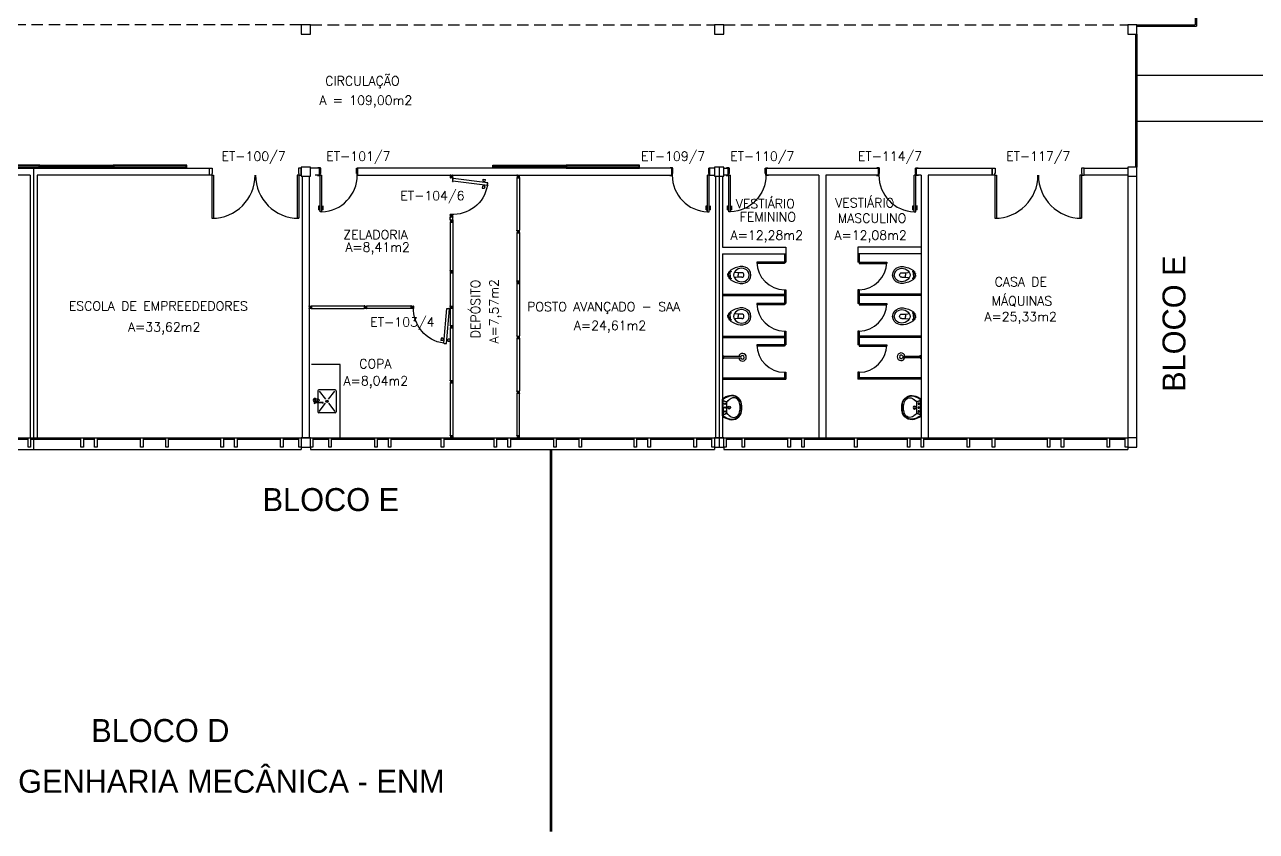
# Model space of a CAD drawing. Header units: centimetres. Extents: x -214 to 72, y 205 to 367.
# Drawn here: x -98.74 to -71.91, y 294.75 to 312.32 of the extents above; entities that cross this region are included whole.
import ezdxf

# ---------------------------------------------------------------- set-up
doc = ezdxf.new("R2010")
doc.units = ezdxf.units.CM
doc.header["$MEASUREMENT"] = 0
doc.linetypes.add('HIDDEN', pattern=[0.375, 0.25, -0.125])
doc.layers.get('0').update_dxf_attribs({"linetype": 'CONTINUOUS'})
for name, color, linetype in [('ALV', 2, 'CONTINUOUS'), ('AREA', 2, 'CONTINUOUS'), ('BANC', 2, 'CONTINUOUS'), ('DIV', 2, 'CONTINUOUS'), ('ENDEREÇO NOVO', 2, 'CONTINUOUS'), ('ESQ', 1, 'CONTINUOUS'), ('ESTRUT', 3, 'CONTINUOUS'), ('MACANETA', 2, 'CONTINUOUS'), ('MARCO', 2, 'CONTINUOUS'), ('PainelFELTRO', 2, 'CONTINUOUS'), ('PEÇAS', 1, 'CONTINUOUS'), ('PISO', 1, 'CONTINUOUS'), ('PORTA', 1, 'CONTINUOUS'), ('PROJ', 1, 'HIDDEN'), ('TEXTO', 2, 'CONTINUOUS'), ('USO', 2, 'CONTINUOUS')]:
    doc.layers.add(name, color=color, linetype=linetype)
doc.styles.add('UNB-100', font='simplex.shx', dxfattribs={"height": 0.2})

# ---------------------------------------------------------------- blocks, each defined once
blk = doc.blocks.new('ESQ9')
at = {"layer": 'ALV'}
blk.add_line((-0.2, 0), (0, 0), dxfattribs=at)
at = {"layer": 'ESQ'}
for p, q in [((0.055, 0), (8.745, 0)), ((0, -0.2), (0, -0.25)), ((0, -0.25), (8.8, -0.25)), ((0.055, -0.025), (0.4, -0.025)), ((0.455, -0.025), (1.4, -0.025)), ((1.455, -0.025), (1.7, -0.025)), ((1.755, -0.025), (2.85, -0.025)), ((2.905, -0.025), (4, -0.025)), ((4.055, -0.025), (4.3, -0.025)), ((4.355, -0.025), (5.3, -0.025)), ((5.355, -0.025), (5.85, -0.025)), ((5.905, -0.025), (7.05, -0.025)), ((7.105, -0.025), (7.35, -0.025)), ((7.405, -0.025), (8.35, -0.025)), ((8.405, -0.025), (8.745, -0.025)), ((8.8, -0.2), (8.8, -0.25))]:
    blk.add_line(p, q, dxfattribs=at)
for points in [[(0, 0), (0.055, 0), (0.055, -0.2), (0, -0.2)], [(0.4, 0), (0.455, 0), (0.455, -0.2), (0.4, -0.2)], [(1.4, 0), (1.455, 0), (1.455, -0.2), (1.4, -0.2)], [(1.7, 0), (1.755, 0), (1.755, -0.2), (1.7, -0.2)], [(2.85, 0), (2.905, 0), (2.905, -0.2), (2.85, -0.2)], [(4, 0), (4.055, 0), (4.055, -0.2), (4, -0.2)], [(4.3, 0), (4.355, 0), (4.355, -0.2), (4.3, -0.2)], [(5.3, 0), (5.355, 0), (5.355, -0.2), (5.3, -0.2)], [(5.85, 0), (5.905, 0), (5.905, -0.2), (5.85, -0.2)], [(7.05, 0), (7.105, 0), (7.105, -0.2), (7.05, -0.2)], [(7.35, 0), (7.405, 0), (7.405, -0.2), (7.35, -0.2)], [(8.35, 0), (8.405, 0), (8.405, -0.2), (8.35, -0.2)], [(8.745, 0), (8.8, 0), (8.8, -0.2), (8.745, -0.2)]]:
    blk.add_lwpolyline(points, close=True, dxfattribs=at)
blk = doc.blocks.new('PTDP')
at = {"color": 2}
for p, q in [((0.055, 1.015), (0.09, 1.015)), ((0.055, 0.075), (0.055, 1.015)), ((0.09, 0.075), (0.09, 1.015)), ((1.91, 0.075), (1.91, 1.015)), ((1.945, 1.015), (1.91, 1.015)), ((1.945, 0.075), (1.945, 1.015)), ((0.05, 0.075), (0, 0.075)), ((0, 0.075), (0, -0.075)), ((0.05, 0.04), (0.05, 0.075)), ((0.06, 0.04), (0.05, 0.04)), ((0.055, 0.075), (0.09, 0.075)), ((0.06, -0.075), (0.06, 0.04)), ((1.945, 0.075), (1.91, 0.075)), ((1.94, -0.075), (1.94, 0.04)), ((1.94, 0.04), (1.95, 0.04)), ((1.95, 0.04), (1.95, 0.075)), ((1.95, 0.075), (2, 0.075)), ((2, 0.075), (2, -0.075)), ((0, -0.075), (0.06, -0.075)), ((2, -0.075), (1.94, -0.075))]:
    blk.add_line(p, q, dxfattribs=at)
at = {"color": 1}
for centre, start, end in [((0.055, 0.075), 0, 90), ((1.945, 0.075), 90, 180)]:
    blk.add_arc(centre, 0.94, start, end, dxfattribs=at)
blk = doc.blocks.new('VASO')
for p, q in [((0.1, 0), (0.1, 0.028)), ((0.1, 0), (0.1, -0.028)), ((0.146, 0.031), (0.113, 0.031)), ((0.114, 0), (0.114, 0.028)), ((0.114, 0), (0.114, -0.028)), ((0.119, 0.031), (0.119, 0.062)), ((0.146, 0.05), (0.119, 0.05)), ((0.146, 0), (0.146, 0.089)), ((0.146, 0), (0.146, -0.089)), ((0.261, 0.056), (0.259, 0.059)), ((0.323, 0.049), (0.261, 0.056)), ((0.401, 0.049), (0.323, 0.049)), ((0.323, 0.049), (0.323, 0)), ((0.323, -0.049), (0.323, 0)), ((0.146, -0.031), (0.113, -0.031)), ((0.119, -0.031), (0.119, -0.062)), ((0.146, -0.05), (0.119, -0.05)), ((0.261, -0.056), (0.259, -0.059)), ((0.323, -0.049), (0.261, -0.056)), ((0.401, -0.049), (0.323, -0.049))]:
    blk.add_line(p, q)
for centre in [(0.164, 0.075), (0.164, -0.075)]:
    blk.add_circle(centre, 0.00682)
for centre, radius, start, end in [((0.107, 0.028), 0.00697, 0.8534, 179.1466), ((0.128, 0.062), 0.00909, 126.1604, 180), ((0.404, -0.315), 0.477, 122.7818, 126.1604), ((0.155, 0.089), 0.00909, 126.3456, 180), ((0.436, -0.294), 0.484, 97.6805, 126.3456), ((0.334, 0), 0.112, 147.3201, 212.6799), ((0.397, -0.04), 0.187, 54.2515, 147.3201), ((0.4, -0.02), 0.208, 36.8888, 100.1214), ((0.401, 0), 0.0486, 0, 90), ((0.401, 0), 0.0486, 270, 0), ((0.413, -0.018), 0.159, 41.3299, 54.2515), ((0.433, 0), 0.132, 318.6701, 41.3299), ((0.427, 0), 0.174, 323.1112, 36.8888), ((0.107, -0.028), 0.00697, 180.8534, 359.1466), ((0.128, -0.062), 0.00909, 180, 233.8396), ((0.404, 0.315), 0.477, 233.8396, 237.2182), ((0.155, -0.089), 0.00909, 180, 233.6544), ((0.436, 0.294), 0.484, 233.6544, 262.3195), ((0.397, 0.04), 0.187, 212.6799, 305.7485), ((0.4, 0.02), 0.208, 259.8786, 323.1112), ((0.413, 0.018), 0.159, 305.7485, 318.6701)]:
    blk.add_arc(centre, radius, start, end)
blk = doc.blocks.new('DOOR-80')
at = {"layer": 'MACANETA'}
for p, q in [((-0.08, -0.755), (-0.08, -0.665)), ((-0.08, -0.665), (-0.075, -0.665)), ((-0.08, -0.755), (-0.053, -0.755)), ((-0.075, -0.755), (-0.075, -0.665)), ((-0.075, -0.735), (-0.053, -0.735)), ((-0.053, -0.728), (-0.05, -0.728)), ((-0.053, -0.763), (-0.053, -0.728)), ((-0.053, -0.763), (-0.05, -0.763)), ((-0.012, -0.728), (-0.015, -0.728)), ((-0.012, -0.763), (-0.015, -0.763)), ((-0.012, -0.763), (-0.012, -0.728)), ((0.01, -0.735), (-0.012, -0.735)), ((0.015, -0.755), (-0.012, -0.755)), ((0.01, -0.755), (0.01, -0.665)), ((0.015, -0.665), (0.01, -0.665)), ((0.015, -0.755), (0.015, -0.665))]:
    blk.add_line(p, q, dxfattribs=at)
at = {"layer": 'PORTA'}
for p, q in [((-0.05, -0.8), (-0.05, 0)), ((-0.015, 0), (-0.05, 0)), ((-0.015, -0.8), (-0.015, 0)), ((-0.05, -0.8), (-0.015, -0.8))]:
    blk.add_line(p, q, dxfattribs=at)
at = {"layer": 'PORTA', "color": 1}
blk.add_arc((-0.02, 0), 0.8, 180, 267.8509, dxfattribs=at)
blk = doc.blocks.new('INOXA1-P')
for p, q in [((0.043, 0.008), (0.043, -0.022)), ((0.062, 0.04), (0.071, 0.04)), ((0.131, 0.048), (0.076, 0.043)), ((0.131, -0.002), (0.076, 0.003)), ((0.12, 0.23), (0.12, 0.047)), ((0.22, 0.25), (0.14, 0.25)), ((0.15, 0.22), (0.287, 0.043)), ((0.5, 0.25), (0.22, 0.25)), ((0.353, 0.043), (0.49, 0.22)), ((0.52, 0.23), (0.52, -0.23)), ((0.22, -0.027), (0.054, -0.027)), ((0.22, -0.037), (0.054, -0.037)), ((0.063, -0.003), (0.063, -0.021)), ((0.12, -0.001), (0.12, -0.027)), ((0.12, -0.037), (0.12, -0.23)), ((0.22, -0.25), (0.14, -0.25)), ((0.15, -0.22), (0.287, -0.043)), ((0.231, -0.027), (0.22, -0.027)), ((0.231, -0.037), (0.22, -0.037)), ((0.5, -0.25), (0.22, -0.25)), ((0.353, -0.043), (0.49, -0.22))]:
    blk.add_line(p, q)
blk.add_lwpolyline([(0.076, 0.003), (0.072, 0.004), (0.069, 0.009), (0.067, 0.015), (0.066, 0.023), (0.067, 0.031), (0.069, 0.037), (0.072, 0.042), (0.076, 0.043)])
blk.add_lwpolyline([(0.131, 0.048), (0.137, 0.046), (0.143, 0.041), (0.147, 0.033), (0.148, 0.023), (0.147, 0.013), (0.143, 0.006), (0.137, 0), (0.131, -0.002), (0.125, 0), (0.119, 0.006), (0.115, 0.013), (0.114, 0.023), (0.115, 0.033), (0.119, 0.041), (0.125, 0.046)], close=True)
for radius in [0.0266, 0.0163]:
    blk.add_circle((0.32, 0), radius)
for centre, radius, start, end in [((0.054, 0.023), 0.0349, 36.1705, 252.2568), ((0.054, 0.023), 0.0189, 62.7367, 235.7375), ((0.073, -0.003), 0.01, 102.8285, 180), ((0.054, 0.023), 0.0349, 285.5373, 323.9987), ((0.14, 0.23), 0.02, 90, 180), ((0.5, 0.23), 0.02, 360, 90), ((0.054, -0.032), 0.0145, 20.161, 339.839), ((0.054, -0.032), 0.005, 90.0037, 269.9963), ((0.14, -0.23), 0.02, 180, 270), ((0.231, -0.032), 0.00738, 222.6559, 137.3441), ((0.231, -0.032), 0.005, 269.9935, 90.0065), ((0.5, -0.23), 0.02, 270, 360)]:
    blk.add_arc(centre, radius, start, end)
blk = doc.blocks.new('LAV')
for p, q in [((0, -0.182), (0, 0.182)), ((0.013, 0), (0.013, 0.175)), ((0.013, 0.155), (0.097, 0.126)), ((0.013, 0.155), (0.092, 0.116)), ((0.013, -0.175), (0.013, 0.155)), ((0.013, 0), (0.013, -0.155)), ((0.092, -0.116), (0.092, 0.116)), ((0.013, -0.155), (0.092, -0.116)), ((0.013, -0.155), (0.097, -0.126))]:
    blk.add_line(p, q)
for centre, radius in [((0.053, 0.084), 0.0137), ((0.053, 0), 0.0137), ((0.145, 0), 0.0315), ((0.145, 0), 0.021), ((0.053, -0.084), 0.0137)]:
    blk.add_circle(centre, radius)
for centre, radius, start, end in [((0.013, 0.182), 0.0126, 122.7859, 180), ((0.286, -0.242), 0.518, 105.1115, 122.7859), ((0.025, 0.175), 0.0126, 121.9899, 180), ((0.286, -0.242), 0.505, 104.7183, 121.9899), ((0.105, 0.116), 0.0126, 131.3277, 180), ((4.534, -4.92), 6.719, 130.5597, 131.3277), ((0.115, 0.132), 0.0137, 126.1653, 188.2711), ((4.072, -5.281), 6.719, 125.5597, 126.1653), ((0.206, 0.054), 0.21, 8.1254, 105.1115), ((0.208, 0.053), 0.2, 7.8851, 104.7183), ((0.245, 0.091), 0.123, 17.587, 130.5597), ((-0.042, 0), 0.424, 0, 17.587), ((-0.042, 0), 0.424, 342.413, 0), ((-0.175, 0), 0.587, 0, 7.8851), ((-0.175, 0), 0.587, 352.1149, 0), ((-0.175, 0), 0.595, 0, 8.1254), ((-0.175, 0), 0.595, 351.8746, 0), ((0.013, -0.182), 0.0126, 180, 237.2141), ((0.286, 0.242), 0.518, 237.2141, 254.8885), ((0.025, -0.175), 0.0126, 180, 238.0101), ((0.286, 0.242), 0.505, 238.0101, 255.2817), ((0.105, -0.116), 0.0126, 180, 228.6723), ((4.534, 4.92), 6.719, 228.6723, 229.4403), ((0.115, -0.132), 0.0137, 171.7289, 233.8347), ((4.072, 5.281), 6.719, 233.8347, 234.4403), ((0.206, -0.054), 0.21, 254.8885, 351.8746), ((0.208, -0.053), 0.2, 255.2817, 352.1149), ((0.245, -0.091), 0.123, 229.4403, 342.413)]:
    blk.add_arc(centre, radius, start, end)
blk = doc.blocks.new('DOOR80')
at = {"layer": 'MACANETA'}
for p, q in [((-0.015, -0.665), (-0.01, -0.665)), ((-0.015, -0.755), (-0.015, -0.665)), ((-0.015, -0.755), (0.012, -0.755)), ((-0.01, -0.755), (-0.01, -0.665)), ((-0.01, -0.735), (0.012, -0.735)), ((0.012, -0.763), (0.012, -0.728)), ((0.012, -0.728), (0.015, -0.728)), ((0.012, -0.763), (0.015, -0.763)), ((0.053, -0.728), (0.05, -0.728)), ((0.053, -0.763), (0.05, -0.763)), ((0.053, -0.763), (0.053, -0.728)), ((0.075, -0.735), (0.053, -0.735)), ((0.08, -0.755), (0.053, -0.755)), ((0.08, -0.665), (0.075, -0.665)), ((0.075, -0.755), (0.075, -0.665)), ((0.08, -0.755), (0.08, -0.665))]:
    blk.add_line(p, q, dxfattribs=at)
at = {"layer": 'PORTA'}
for p, q in [((0.015, -0.8), (0.015, 0)), ((0.015, 0), (0.05, 0)), ((0.05, -0.8), (0.05, 0)), ((0.05, -0.8), (0.015, -0.8))]:
    blk.add_line(p, q, dxfattribs=at)
at = {"layer": 'PORTA', "color": 1}
blk.add_arc((0.02, 0), 0.8, 272.1491, 0, dxfattribs=at)
blk = doc.blocks.new('MTDIV')
for p, q in [((-0.0285, 0.0185), (-0.0285, 0.0285)), ((-0.0185, 0.0285), (-0.0285, 0.0285)), ((-0.0265, 0.0185), (-0.0285, 0.0185)), ((-0.0265, 0.0235), (-0.0265, 0.0265)), ((-0.0265, 0.0265), (-0.0185, 0.0265)), ((-0.0265, 0.0235), (0.0265, 0.0235)), ((-0.0215, 0.0235), (-0.0265, 0.0235)), ((-0.0265, 0.0185), (-0.0265, 0.0215)), ((-0.0265, 0.0215), (-0.0235, 0.0215)), ((-0.0235, 0.0215), (-0.0235, -0.0215)), ((-0.0215, 0.0235), (-0.0215, 0.0215)), ((-0.0215, 0.0215), (0.0215, 0.0215)), ((-0.0215, 0.0195), (0.0195, 0.0195)), ((-0.0215, 0.0195), (-0.0215, -0.0195)), ((-0.0185, 0.0265), (-0.0185, 0.0285)), ((-0.0049, 0), (0.0049, 0)), ((0, -0.0049), (0, 0.0049)), ((0.0195, 0.0095), (0.0115, 0.0095)), ((0.0115, 0.0095), (0.0115, 0.0075)), ((0.0215, 0.0075), (0.0115, 0.0075)), ((0.0135, 0.0075), (0.0135, 0.0055)), ((0.0215, 0.0055), (0.0135, 0.0055)), ((0.0185, 0.0265), (0.0185, 0.0285)), ((0.0185, 0.0285), (0.0285, 0.0285)), ((0.0185, 0.0265), (0.0265, 0.0265)), ((0.0195, 0.0195), (0.0195, 0.0095)), ((0.0215, 0.0235), (0.0215, 0.0075)), ((0.0215, 0.0235), (0.0265, 0.0235)), ((0.0215, 0.0055), (0.0215, -0.0055)), ((0.0235, 0.0215), (0.0235, -0.0215)), ((0.0265, 0.0215), (0.0235, 0.0215)), ((0.0265, 0.0235), (0.0265, 0.0265)), ((0.0265, 0.0185), (0.0265, 0.0215)), ((0.0265, 0.0185), (0.0285, 0.0185)), ((0.0285, 0.0185), (0.0285, 0.0285)), ((-0.0285, -0.0185), (-0.0285, -0.0285)), ((-0.0285, -0.0185), (-0.0265, -0.0185)), ((-0.0185, -0.0285), (-0.0285, -0.0285)), ((-0.0265, -0.0185), (-0.0265, -0.0215)), ((-0.0265, -0.0215), (-0.0235, -0.0215)), ((0.0265, -0.0235), (-0.0265, -0.0235)), ((-0.0265, -0.0235), (-0.0265, -0.0265)), ((-0.0215, -0.0235), (-0.0265, -0.0235)), ((-0.0185, -0.0265), (-0.0265, -0.0265)), ((-0.0215, -0.0195), (0.0195, -0.0195)), ((-0.0215, -0.0215), (0.0215, -0.0215)), ((-0.0215, -0.0215), (-0.0215, -0.0235)), ((-0.0185, -0.0265), (-0.0185, -0.0285)), ((0.0215, -0.0075), (0.0115, -0.0075)), ((0.0115, -0.0075), (0.0115, -0.0095)), ((0.0195, -0.0095), (0.0115, -0.0095)), ((0.0215, -0.0055), (0.0135, -0.0055)), ((0.0135, -0.0055), (0.0135, -0.0075)), ((0.0185, -0.0265), (0.0185, -0.0285)), ((0.0265, -0.0265), (0.0185, -0.0265)), ((0.0185, -0.0285), (0.0285, -0.0285)), ((0.0195, -0.0095), (0.0195, -0.0195)), ((0.0215, -0.0075), (0.0215, -0.0235)), ((0.0215, -0.0235), (0.0265, -0.0235)), ((0.0265, -0.0215), (0.0235, -0.0215)), ((0.0265, -0.0185), (0.0265, -0.0215)), ((0.0285, -0.0185), (0.0265, -0.0185)), ((0.0265, -0.0235), (0.0265, -0.0265)), ((0.0285, -0.0185), (0.0285, -0.0285))]:
    blk.add_line(p, q)
blk = doc.blocks.new('DIV12')
for p, q in [((-0.005, 0), (0.005, 0)), ((0, -0.005), (0, 0.005)), ((0.024, 0.018), (0.028, 0.018)), ((0.024, 0.018), (0.024, 0.016)), ((0.024, 0.016), (0.028, 0.016)), ((0.028, 0.03), (0.043, 0.03)), ((0.028, 0.018), (0.028, 0.03)), ((0.028, -0.017), (0.028, 0.016)), ((0.03, 0.028), (1.169, 0.028)), ((0.03, -0.029), (0.03, 0.028)), ((0.043, 0.03), (0.043, 0.028)), ((0.024, -0.017), (0.028, -0.017)), ((0.024, -0.017), (0.024, -0.019)), ((0.024, -0.019), (0.028, -0.019)), ((0.028, -0.031), (0.028, -0.019)), ((0.028, -0.031), (0.043, -0.031)), ((0.03, -0.029), (1.169, -0.029)), ((0.043, -0.029), (0.043, -0.031))]:
    blk.add_line(p, q)
blk = doc.blocks.new('PLXD')
at = {"color": 1}
for p, q in [((-0.194, 0.727), (-0.233, 0.723)), ((-0.229, 0.673), (-0.233, 0.723)), ((-0.189, 0.677), (-0.229, 0.673)), ((-0.192, 0.712), (-0.194, 0.727)), ((-0.164, 0.714), (-0.192, 0.712)), ((-0.162, 0.694), (-0.19, 0.692)), ((-0.189, 0.677), (-0.19, 0.692)), ((-0.107, 0.719), (-0.079, 0.722)), ((-0.106, 0.7), (-0.077, 0.702)), ((-0.08, 0.737), (-0.041, 0.74)), ((-0.079, 0.722), (-0.08, 0.737)), ((-0.076, 0.687), (-0.077, 0.702)), ((-0.076, 0.687), (-0.036, 0.691)), ((-0.036, 0.691), (-0.041, 0.74))]:
    blk.add_line(p, q, dxfattribs=at)
at = {"color": 2}
for p, q in [((-0.172, 0.786), (-0.161, 0.787)), ((-0.172, 0.786), (-0.171, 0.772)), ((-0.169, 0.772), (-0.171, 0.772)), ((-0.17, 0.784), (-0.114, 0.789)), ((-0.17, 0.784), (-0.103, 0.028)), ((-0.159, 0.792), (-0.161, 0.792)), ((-0.161, 0.792), (-0.161, 0.787)), ((-0.159, 0.792), (-0.159, 0.787)), ((-0.159, 0.787), (-0.126, 0.79)), ((-0.124, 0.795), (-0.126, 0.795)), ((-0.126, 0.795), (-0.126, 0.79)), ((-0.124, 0.795), (-0.124, 0.79)), ((-0.124, 0.79), (-0.112, 0.791)), ((-0.114, 0.789), (-0.046, 0.033)), ((-0.112, 0.791), (-0.11, 0.777)), ((-0.11, 0.777), (-0.112, 0.777)), ((-0.105, 0.026), (-0.106, 0.04)), ((-0.104, 0.04), (-0.106, 0.04)), ((-0.105, 0.026), (-0.093, 0.027)), ((-0.103, 0.028), (-0.046, 0.033)), ((-0.092, 0.022), (-0.093, 0.027)), ((-0.09, 0.022), (-0.092, 0.022)), ((-0.091, 0.027), (-0.058, 0.03)), ((-0.09, 0.022), (-0.091, 0.027)), ((-0.057, 0.025), (-0.058, 0.03)), ((-0.055, 0.025), (-0.057, 0.025)), ((-0.056, 0.03), (-0.044, 0.031)), ((-0.055, 0.025), (-0.056, 0.03)), ((-0.045, 0.045), (-0.047, 0.045)), ((-0.044, 0.031), (-0.045, 0.045)), ((-0.008, 0), (0.006, 0)), ((0, 0.007), (0, -0.006))]:
    blk.add_line(p, q, dxfattribs=at)
at = {"color": 1}
blk.add_arc((-0.064, 0.029), 0.764, 98.125, 182.1419, dxfattribs=at)
blk = doc.blocks.new('CHU')
at = {"linetype": 'Continuous'}
for p, q in [((-0.01, -0.034), (-0.01, -0.415)), ((0.02, -0.034), (0.02, -0.415)), ((-0.023, -0.415), (-0.034, -0.435)), ((-0.034, -0.435), (0.043, -0.435)), ((-0.023, -0.415), (0.032, -0.415)), ((0.032, -0.415), (0.043, -0.435))]:
    blk.add_line(p, q, dxfattribs=at)
for radius, start, end in [(0.0833, 279.9041, 259.1487), (0.0383, 291.9768, 245.8195)]:
    blk.add_arc((0.005, 0.001), radius, start, end, dxfattribs=at)
blk = doc.blocks.new('PainelFELTRO')
at = {"layer": 'PainelFELTRO'}
blk.add_hatch(color=2, dxfattribs=at).paths.add_polyline_path([(0.01, 0.06), (0.01, 0.03), (1.59, 0.03), (1.59, 0.06)])
for p, q in [((1.6, 0.07), (0, 0.07)), ((0, 0.07), (0, 0.02)), ((0, 0.02), (1.6, 0.02)), ((1.6, 0.02), (1.6, 0.07))]:
    blk.add_line(p, q, dxfattribs=at)
at = {"layer": 'PainelFELTRO', "color": 1}
for p, q in [((0, 0), (1.6, 0)), ((0.05, 0.02), (0.05, 0)), ((1.55, 0), (1.55, 0.02))]:
    blk.add_line(p, q, dxfattribs=at)
at = {"layer": 'PainelFELTRO', "color": 2}
for p, q in [((1.59, 0.06), (0.01, 0.06)), ((0.01, 0.06), (0.01, 0.03)), ((0.01, 0.03), (1.59, 0.03)), ((1.59, 0.03), (1.59, 0.06))]:
    blk.add_line(p, q, dxfattribs=at)

msp = doc.modelspace()

# ---------------------------------------------------------------- linework, layer by layer
at = {"layer": 'ALV'}
for p, q in [((-100.683, 309.193), (-94.712, 309.193)), ((-98.613, 309.043), (-100.683, 309.043)), ((-98.613, 309.043), (-98.613, 303.318)), ((-98.538, 303.068), (-98.538, 309.193)), ((-94.712, 309.043), (-98.463, 309.043)), ((-98.463, 309.043), (-98.463, 303.318)), ((-94.712, 309.043), (-94.712, 309.193)), ((-92.313, 309.193), (-92.513, 309.193)), ((-92.313, 309.043), (-92.413, 309.043)), ((-92.313, 309.043), (-92.313, 309.193)), ((-84.643, 309.193), (-91.483, 309.193)), ((-91.483, 309.043), (-91.483, 309.193)), ((-91.483, 309.043), (-84.643, 309.043)), ((-84.643, 309.043), (-84.643, 309.193)), ((-83.713, 309.193), (-83.813, 309.193)), ((-83.813, 309.043), (-83.813, 309.193)), ((-83.813, 309.043), (-83.713, 309.043)), ((-83.513, 309.193), (-83.413, 309.193)), ((-83.413, 309.043), (-83.513, 309.043)), ((-83.413, 309.043), (-83.413, 309.193)), ((-82.583, 309.193), (-80.143, 309.193)), ((-82.583, 309.043), (-82.583, 309.193)), ((-81.438, 309.043), (-82.583, 309.043)), ((-81.438, 309.043), (-81.438, 303.318)), ((-81.288, 309.043), (-81.288, 303.318)), ((-80.143, 309.043), (-81.288, 309.043)), ((-80.143, 309.043), (-80.143, 309.193)), ((-79.313, 309.043), (-79.313, 309.193)), ((-79.313, 309.193), (-77.663, 309.193)), ((-79.213, 309.043), (-79.313, 309.043)), ((-79.213, 309.043), (-79.213, 303.318)), ((-79.063, 309.043), (-79.063, 303.318)), ((-77.663, 309.043), (-79.063, 309.043)), ((-77.663, 309.193), (-77.663, 309.043)), ((-75.663, 309.193), (-74.713, 309.193)), ((-75.663, 309.043), (-75.663, 309.193)), ((-74.713, 309.043), (-75.663, 309.043)), ((-92.691, 309.018), (-92.691, 303.318)), ((-92.541, 309.018), (-92.541, 303.318)), ((-83.688, 309.018), (-83.688, 303.318)), ((-83.538, 309.018), (-83.538, 307.478)), ((-74.713, 309.018), (-74.713, 303.318)), ((-74.513, 303.318), (-74.513, 309.018)), ((-83.538, 307.478), (-82.158, 307.478)), ((-79.213, 307.478), (-80.593, 307.478)), ((-83.538, 307.328), (-82.158, 307.328)), ((-83.538, 307.328), (-83.538, 303.318)), ((-82.788, 307.148), (-82.788, 307.118)), ((-79.213, 307.328), (-80.593, 307.328)), ((-79.963, 307.148), (-79.963, 307.118))]:
    msp.add_line(p, q, dxfattribs=at)
for points in [[(-92.513, 309.218), (-92.713, 309.218), (-92.713, 309.018), (-92.513, 309.018)], [(-83.513, 309.218), (-83.713, 309.218), (-83.713, 309.018), (-83.513, 309.018)], [(-74.513, 309.218), (-74.713, 309.218), (-74.713, 309.018), (-74.513, 309.018)], [(-74.513, 303.318), (-74.713, 303.318), (-74.713, 303.118), (-74.513, 303.118)]]:
    msp.add_lwpolyline(points, close=True, dxfattribs=at)
msp.add_lwpolyline([(-83.613, 309.218), (-83.613, 303.118)], dxfattribs=at)
at = {"layer": 'BANC'}
for p, q in [((-91.863, 304.918), (-92.488, 304.918)), ((-91.863, 303.318), (-91.863, 304.918))]:
    msp.add_line(p, q, dxfattribs=at)
at = {"layer": 'DIV'}
for p, q in [((-73.247, 315.634), (-73.247, 312.318)), ((-73.217, 315.634), (-73.217, 312.288)), ((-74.513, 312.318), (-73.247, 312.318)), ((-74.513, 312.288), (-73.217, 312.288)), ((-74.543, 312.118), (-74.543, 309.218)), ((-74.513, 312.118), (-74.513, 309.218)), ((-89.457, 308.991), (-89.455, 308.991)), ((-89.457, 308.991), (-89.457, 308.986)), ((-89.433, 309.014), (-89.443, 309.014)), ((-89.438, 309.019), (-89.438, 309.009)), ((-89.422, 308.991), (-89.42, 308.991)), ((-89.42, 308.991), (-89.42, 308.986)), ((-89.457, 308.018), (-89.469, 308.018)), ((-89.469, 308.018), (-89.469, 308.003)), ((-89.469, 308.003), (-89.467, 308.003)), ((-89.467, 308.075), (-89.467, 308.127)), ((-89.41, 308.016), (-89.467, 308.016)), ((-89.457, 308.132), (-89.457, 308.127)), ((-89.457, 308.132), (-89.455, 308.132)), ((-89.457, 308.023), (-89.455, 308.023)), ((-89.457, 308.023), (-89.457, 308.018)), ((-89.455, 308.023), (-89.455, 308.018)), ((-89.422, 308.018), (-89.455, 308.018)), ((-89.433, 308.156), (-89.443, 308.156)), ((-89.433, 308.046), (-89.443, 308.046)), ((-89.438, 308.161), (-89.438, 308.151)), ((-89.438, 308.041), (-89.438, 308.051)), ((-89.422, 308.132), (-89.42, 308.132)), ((-89.422, 308.023), (-89.42, 308.023)), ((-89.422, 308.023), (-89.422, 308.018)), ((-89.42, 308.132), (-89.42, 308.127)), ((-89.42, 308.023), (-89.42, 308.018)), ((-89.408, 308.018), (-89.42, 308.018)), ((-89.41, 308.075), (-89.41, 308.127)), ((-89.41, 308.003), (-89.408, 308.003)), ((-89.408, 308.018), (-89.408, 308.003)), ((-82.158, 307.478), (-82.158, 307.148)), ((-80.593, 307.478), (-80.593, 307.148)), ((-82.188, 307.148), (-82.788, 307.148)), ((-82.188, 307.328), (-82.188, 307.148)), ((-82.188, 307.148), (-82.158, 307.148)), ((-82.188, 307.148), (-82.188, 307.118)), ((-80.563, 307.148), (-80.593, 307.148)), ((-80.563, 307.328), (-80.563, 307.148)), ((-80.563, 307.148), (-80.563, 307.118)), ((-80.563, 307.148), (-79.963, 307.148)), ((-82.188, 307.118), (-82.788, 307.118)), ((-80.563, 307.118), (-79.963, 307.118)), ((-83.538, 306.448), (-82.188, 306.448)), ((-83.538, 306.418), (-82.188, 306.418)), ((-82.188, 306.548), (-82.158, 306.548)), ((-82.188, 306.548), (-82.188, 306.248)), ((-82.158, 306.548), (-82.158, 306.248)), ((-80.593, 306.548), (-80.593, 306.248)), ((-80.563, 306.548), (-80.593, 306.548)), ((-80.563, 306.548), (-80.563, 306.248)), ((-79.213, 306.448), (-80.563, 306.448)), ((-79.213, 306.418), (-80.563, 306.418)), ((-91.284, 306.194), (-90.324, 306.194)), ((-90.324, 306.137), (-91.284, 306.137)), ((-82.788, 306.248), (-82.788, 306.218)), ((-82.188, 306.248), (-82.788, 306.248)), ((-82.188, 306.218), (-82.788, 306.218)), ((-82.188, 306.248), (-82.158, 306.248)), ((-82.188, 306.248), (-82.188, 306.218)), ((-80.563, 306.248), (-80.593, 306.248)), ((-80.563, 306.248), (-79.963, 306.248)), ((-80.563, 306.248), (-80.563, 306.218)), ((-80.563, 306.218), (-79.963, 306.218)), ((-79.963, 306.248), (-79.963, 306.218)), ((-83.538, 305.538), (-82.188, 305.538)), ((-82.188, 305.648), (-82.158, 305.648)), ((-82.188, 305.648), (-82.188, 305.348)), ((-82.158, 305.648), (-82.158, 305.348)), ((-80.593, 305.648), (-80.593, 305.348)), ((-80.563, 305.648), (-80.593, 305.648)), ((-80.563, 305.648), (-80.563, 305.348)), ((-79.213, 305.538), (-80.563, 305.538)), ((-83.538, 305.508), (-82.188, 305.508)), ((-82.788, 305.348), (-82.788, 305.318)), ((-82.188, 305.348), (-82.788, 305.348)), ((-82.188, 305.318), (-82.788, 305.318)), ((-82.188, 305.348), (-82.158, 305.348)), ((-82.188, 305.348), (-82.188, 305.318)), ((-80.563, 305.348), (-80.593, 305.348)), ((-79.213, 305.508), (-80.563, 305.508)), ((-80.563, 305.348), (-79.963, 305.348)), ((-80.563, 305.348), (-80.563, 305.318)), ((-80.563, 305.318), (-79.963, 305.318)), ((-79.963, 305.348), (-79.963, 305.318)), ((-82.188, 304.748), (-82.158, 304.748)), ((-82.188, 304.748), (-82.188, 304.598)), ((-82.158, 304.748), (-82.158, 304.598)), ((-80.593, 304.748), (-80.593, 304.598)), ((-80.563, 304.748), (-80.593, 304.748)), ((-80.563, 304.748), (-80.563, 304.598)), ((-83.538, 304.628), (-82.188, 304.628)), ((-83.538, 304.598), (-82.158, 304.598)), ((-79.213, 304.598), (-80.593, 304.598)), ((-79.213, 304.628), (-80.563, 304.628)), ((-88.017, 304.286), (-88.017, 303.375)), ((-87.96, 303.375), (-87.96, 304.286)), ((-87.295, 303.068), (-87.295, 294.748)), ((-87.265, 303.068), (-87.265, 294.748))]:
    msp.add_line(p, q, dxfattribs=at)
for centre, start, end in [((-82.188, 307.148), 180, 270), ((-80.563, 307.148), 270, 0), ((-82.188, 306.248), 180, 270), ((-80.563, 306.248), 270, 0), ((-82.188, 305.348), 180, 270), ((-80.563, 305.348), 270, 0)]:
    msp.add_arc(centre, 0.6, start, end, dxfattribs=at)
at = {"layer": 'ESTRUT'}
for points in [[(-92.513, 312.318), (-92.713, 312.318), (-92.713, 312.118), (-92.513, 312.118)], [(-83.513, 312.318), (-83.713, 312.318), (-83.713, 312.118), (-83.513, 312.118)], [(-74.513, 312.318), (-74.713, 312.318), (-74.713, 312.118), (-74.513, 312.118)], [(-92.513, 303.318), (-92.713, 303.318), (-92.713, 303.118), (-92.513, 303.118)], [(-83.513, 303.318), (-83.713, 303.318), (-83.713, 303.118), (-83.513, 303.118)]]:
    msp.add_lwpolyline(points, close=True, dxfattribs=at)
at = {"layer": 'MARCO'}
for p, q in [((-92.358, 309.043), (-92.358, 309.033)), ((-92.358, 309.033), (-92.308, 309.033)), ((-92.348, 309.203), (-92.348, 309.193)), ((-92.298, 309.203), (-92.348, 309.203)), ((-92.313, 309.193), (-92.298, 309.193)), ((-92.313, 309.043), (-92.308, 309.043)), ((-92.308, 309.043), (-92.298, 309.043)), ((-92.308, 309.033), (-92.308, 309.043)), ((-92.298, 309.193), (-92.298, 309.203)), ((-92.288, 309.193), (-92.298, 309.193)), ((-92.298, 309.078), (-92.288, 309.078)), ((-92.298, 309.043), (-92.298, 309.078)), ((-92.288, 309.078), (-92.288, 309.193)), ((-91.508, 309.193), (-91.498, 309.193)), ((-91.508, 309.078), (-91.508, 309.193)), ((-91.498, 309.078), (-91.508, 309.078)), ((-91.498, 309.203), (-91.448, 309.203)), ((-91.498, 309.193), (-91.498, 309.203)), ((-91.483, 309.193), (-91.498, 309.193)), ((-91.498, 309.043), (-91.498, 309.078)), ((-91.488, 309.043), (-91.498, 309.043)), ((-91.483, 309.043), (-91.488, 309.043)), ((-91.488, 309.033), (-91.488, 309.043)), ((-91.438, 309.033), (-91.488, 309.033)), ((-91.448, 309.203), (-91.448, 309.193)), ((-91.438, 309.043), (-91.438, 309.033)), ((-84.688, 309.043), (-84.688, 309.033)), ((-84.688, 309.033), (-84.638, 309.033)), ((-84.628, 309.203), (-84.678, 309.203)), ((-84.678, 309.203), (-84.678, 309.193)), ((-84.643, 309.193), (-84.628, 309.193)), ((-84.643, 309.043), (-84.638, 309.043)), ((-84.638, 309.033), (-84.638, 309.043)), ((-84.638, 309.043), (-84.628, 309.043)), ((-84.628, 309.193), (-84.628, 309.203)), ((-84.618, 309.193), (-84.628, 309.193)), ((-84.628, 309.043), (-84.628, 309.078)), ((-84.628, 309.078), (-84.618, 309.078)), ((-84.618, 309.078), (-84.618, 309.193)), ((-83.838, 309.078), (-83.838, 309.193)), ((-83.838, 309.193), (-83.828, 309.193)), ((-83.828, 309.078), (-83.838, 309.078)), ((-83.828, 309.193), (-83.828, 309.203)), ((-83.828, 309.203), (-83.778, 309.203)), ((-83.813, 309.193), (-83.828, 309.193)), ((-83.828, 309.043), (-83.828, 309.078)), ((-83.818, 309.043), (-83.828, 309.043)), ((-83.818, 309.033), (-83.818, 309.043)), ((-83.813, 309.043), (-83.818, 309.043)), ((-83.768, 309.033), (-83.818, 309.033)), ((-83.778, 309.203), (-83.778, 309.193)), ((-83.768, 309.043), (-83.768, 309.033)), ((-83.458, 309.043), (-83.458, 309.033)), ((-83.458, 309.033), (-83.408, 309.033)), ((-83.448, 309.203), (-83.448, 309.193)), ((-83.398, 309.203), (-83.448, 309.203)), ((-83.413, 309.193), (-83.398, 309.193)), ((-83.413, 309.043), (-83.408, 309.043)), ((-83.408, 309.043), (-83.398, 309.043)), ((-83.408, 309.033), (-83.408, 309.043)), ((-83.398, 309.193), (-83.398, 309.203)), ((-83.388, 309.193), (-83.398, 309.193)), ((-83.398, 309.078), (-83.388, 309.078)), ((-83.398, 309.043), (-83.398, 309.078)), ((-83.388, 309.078), (-83.388, 309.193)), ((-82.608, 309.193), (-82.598, 309.193)), ((-82.608, 309.078), (-82.608, 309.193)), ((-82.598, 309.078), (-82.608, 309.078)), ((-82.598, 309.203), (-82.548, 309.203)), ((-82.598, 309.193), (-82.598, 309.203)), ((-82.583, 309.193), (-82.598, 309.193)), ((-82.598, 309.043), (-82.598, 309.078)), ((-82.588, 309.043), (-82.598, 309.043)), ((-82.583, 309.043), (-82.588, 309.043)), ((-82.588, 309.033), (-82.588, 309.043)), ((-82.538, 309.033), (-82.588, 309.033)), ((-82.548, 309.203), (-82.548, 309.193)), ((-82.538, 309.043), (-82.538, 309.033)), ((-80.188, 309.043), (-80.188, 309.033)), ((-80.188, 309.033), (-80.138, 309.033)), ((-80.128, 309.203), (-80.178, 309.203)), ((-80.178, 309.203), (-80.178, 309.193)), ((-80.143, 309.193), (-80.128, 309.193)), ((-80.143, 309.043), (-80.138, 309.043)), ((-80.138, 309.033), (-80.138, 309.043)), ((-80.138, 309.043), (-80.128, 309.043)), ((-80.128, 309.193), (-80.128, 309.203)), ((-80.118, 309.193), (-80.128, 309.193)), ((-80.128, 309.043), (-80.128, 309.078)), ((-80.128, 309.078), (-80.118, 309.078)), ((-80.118, 309.078), (-80.118, 309.193)), ((-79.338, 309.078), (-79.338, 309.193)), ((-79.338, 309.193), (-79.328, 309.193)), ((-79.328, 309.078), (-79.338, 309.078)), ((-79.328, 309.193), (-79.328, 309.203)), ((-79.328, 309.203), (-79.278, 309.203)), ((-79.313, 309.193), (-79.328, 309.193)), ((-79.328, 309.043), (-79.328, 309.078)), ((-79.318, 309.043), (-79.328, 309.043)), ((-79.318, 309.033), (-79.318, 309.043)), ((-79.313, 309.043), (-79.318, 309.043)), ((-79.268, 309.033), (-79.318, 309.033)), ((-79.278, 309.203), (-79.278, 309.193)), ((-79.268, 309.043), (-79.268, 309.033))]:
    msp.add_line(p, q, dxfattribs=at)
at = {"layer": 'PISO'}
for p, q in [((-74.513, 311.218), (-28.471, 311.218)), ((-74.513, 310.218), (-29.44, 310.219))]:
    msp.add_line(p, q, dxfattribs=at)
at = {"layer": 'PROJ'}
for p, q in [((-92.713, 312.318), (-101.513, 312.318)), ((-92.513, 312.318), (-83.713, 312.318)), ((-83.513, 312.318), (-74.713, 312.318))]:
    msp.add_line(p, q, dxfattribs=at)

# ---------------------------------------------------------------- block references
at = {"layer": 'ALV', "color": 6}
for p in [(-100.007, 309.193), (-96.807, 309.193), (-86.943, 309.193)]:
    msp.add_blockref('PainelFELTRO', p, dxfattribs=at)
at = {"layer": 'ALV', "color": 6, "xscale": -1}
for p in [(-96.807, 309.193), (-86.943, 309.193)]:
    msp.add_blockref('PainelFELTRO', p, dxfattribs=at)
at = {"layer": 'ALV'}
for p in [(-101.513, 303.318), (-92.513, 303.318), (-83.513, 303.318)]:
    msp.add_blockref('ESQ9', p, dxfattribs=at)
at = {"layer": 'DIV', "xscale": -1}
for name, p, rotation in [('MTDIV', (-89.438, 309.014), 180), ('PLXD', (-89.438, 309.014), 268.1499850005129), ('MTDIV', (-89.438, 308.156), 180), ('PLXD', (-89.438, 306.166), 180)]:
    msp.add_blockref(name, p, dxfattribs=dict(at, rotation=rotation))
at = {"layer": 'DIV'}
for name, p in [('MTDIV', (-87.988, 309.014)), ('MTDIV', (-89.438, 308.046)), ('MTDIV', (-87.988, 307.814)), ('MTDIV', (-89.438, 306.946)), ('MTDIV', (-87.988, 306.714)), ('DIV12', (-92.512, 306.166)), ('MTDIV', (-89.438, 305.746)), ('MTDIV', (-87.988, 305.514)), ('MTDIV', (-89.438, 304.546)), ('MTDIV', (-87.988, 304.314)), ('MTDIV', (-89.438, 303.346)), ('MTDIV', (-87.988, 303.346))]:
    msp.add_blockref(name, p, dxfattribs=at)
for name, p, rotation in [('DIV12', (-87.988, 309.014), 270), ('DIV12', (-89.438, 308.046), 270), ('DIV12', (-87.988, 307.814), 270), ('DIV12', (-89.438, 306.946), 270), ('DIV12', (-87.988, 306.714), 270), ('MTDIV', (-92.512, 306.166), 90), ('MTDIV', (-91.312, 306.166), 90), ('MTDIV', (-90.295, 306.166), 90), ('MTDIV', (-89.438, 306.166), 90), ('DIV12', (-89.438, 305.746), 270), ('DIV12', (-87.988, 305.514), 270), ('DIV12', (-89.438, 304.546), 270)]:
    msp.add_blockref(name, p, dxfattribs=dict(at, rotation=rotation))
at = {"layer": 'ESQ', "rotation": 180}
msp.add_blockref('PTDP', (-92.713, 309.118), dxfattribs=at)
at = {"layer": 'PEÇAS'}
for name, p in [('VASO', (-83.52, 306.868)), ('VASO', (-83.52, 305.967)), ('INOXA1-P', (-92.472, 304.118)), ('LAV', (-83.538, 303.98))]:
    msp.add_blockref(name, p, dxfattribs=at)
at = {"layer": 'PEÇAS', "xscale": -1}
for name, p in [('VASO', (-79.232, 306.868)), ('VASO', (-79.232, 305.967)), ('LAV', (-79.213, 303.98))]:
    msp.add_blockref(name, p, dxfattribs=at)
at = {"layer": 'PEÇAS'}
for p, rotation in [((-83.104, 305.08), 270), ((-79.648, 305.081), 90)]:
    msp.add_blockref('CHU', p, dxfattribs=dict(at, rotation=rotation))
at = {"layer": 'PORTA'}
for name, p, rotation in [('DOOR80', (-92.313, 309.043), 359.9999999974282), ('DOOR-80', (-83.813, 309.043), 359.9999999948552), ('DOOR-80', (-79.313, 309.043), 359.9999999948549), ('PTDP', (-75.663, 309.118), 180)]:
    msp.add_blockref(name, p, dxfattribs=dict(at, rotation=rotation))
at = {"layer": 'PORTA', "xscale": -1, "rotation": 5.144764614328778e-09}
msp.add_blockref('DOOR-80', (-83.413, 309.043), dxfattribs=at)

# ---------------------------------------------------------------- texts
at = {"layer": 'AREA', "style": 'UNB-100'}
for s, p in [('A = 109,00m2', (-92.318, 310.575)), ('A=12,28m2', (-83.362, 307.636)), ('A=12,08m2', (-81.102, 307.636)), ('A=8,41m2', (-91.753, 307.376)), ('A=33,62m2', (-96.486, 305.636)), ('A=24,61m2', (-86.777, 305.669)), ('A=25,33m2', (-77.834, 305.862)), ('A=8,04m2', (-91.791, 304.463))]:
    msp.add_text(s, height=0.2, dxfattribs=at).set_placement(p)
msp.add_text('A=7,57m2', height=0.2, rotation=90, dxfattribs=at).set_placement((-88.416, 305.373))
at = {"layer": 'ENDEREÇO NOVO', "style": 'UNB-100'}
for s, p in [('ET-100/7', (-94.448, 309.356)), ('ET-101/7', (-92.167, 309.356)), ('ET-109/7', (-85.313, 309.356)), ('ET-110/7', (-83.371, 309.356)), ('ET-114/7', (-80.589, 309.356)), ('ET-117/7', (-77.36, 309.356)), ('ET-104/6', (-90.554, 308.497)), ('ET-103/4', (-91.209, 305.743))]:
    msp.add_text(s, height=0.2, dxfattribs=at).set_placement(p)
at = {"layer": 'TEXTO', "style": 'UNB-100'}
for s, p in [('CIRCULAÇÃO', (-92.191, 310.997)), ('VESTIÁRIO', (-83.249, 308.322)), ('VESTIÁRIO', (-81.084, 308.341)), ('FEMININO', (-83.163, 308.034)), ('MASCULINO', (-81.028, 308.006)), ('ZELADORIA', (-91.798, 307.647)), ('CASA DE', (-77.612, 306.62)), ('MÁQUINAS', (-77.678, 306.204)), ('ESCOLA DE EMPREEDEDORES', (-97.775, 306.094)), ('POSTO AVANÇADO - SAA', (-87.794, 306.079)), ('COPA', (-91.45, 304.834))]:
    msp.add_text(s, height=0.2, dxfattribs=at).set_placement(p)
msp.add_text('DEPÓSITO', height=0.2, rotation=90, dxfattribs=at).set_placement((-88.818, 305.488))
at = {"layer": 'USO'}
msp.add_text('BLOCO E', height=0.5, rotation=90, dxfattribs=at).set_placement((-73.456, 304.322))
for s, p in [('BLOCO E', (-93.554, 301.726)), ('BLOCO D', (-97.286, 296.695)), ('SECRETARIA ENGENHARIA MECÂNICA - ENM', (-104.265, 295.589))]:
    msp.add_text(s, height=0.5, dxfattribs=at).set_placement(p)

doc.saveas('drawing.dxf')
